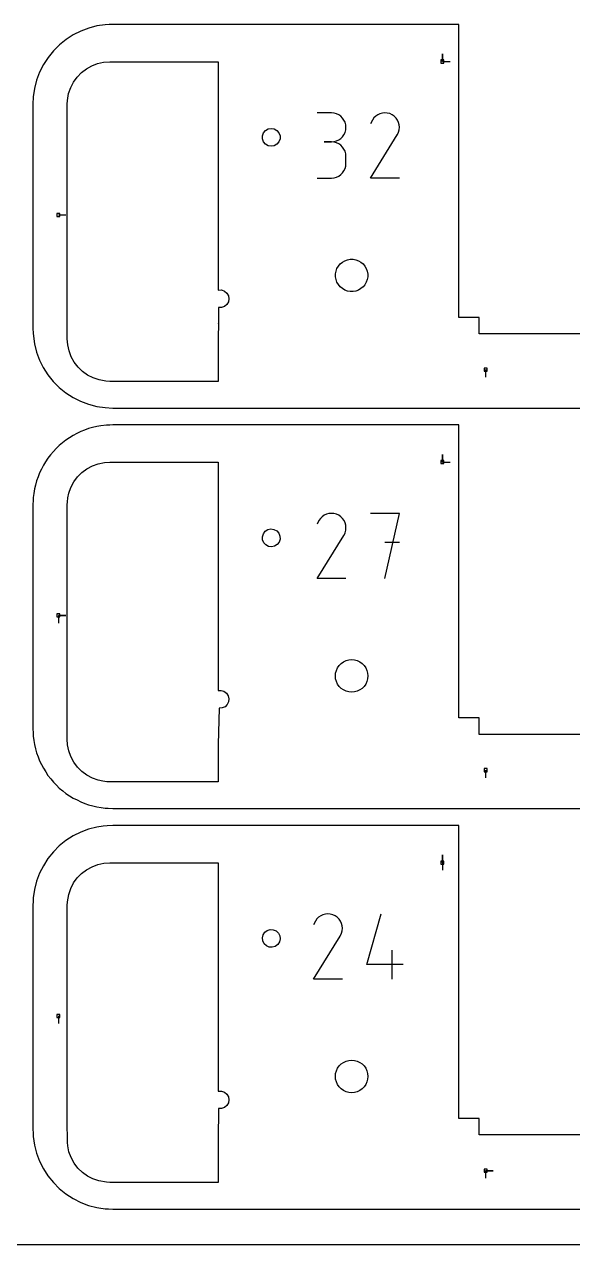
# Model space of a CAD drawing. Extents: x 0 to 570, y 0 to 470.
# Drawn here: x 178.3 to 281.2, y 0 to 229 of the extents above; entities that cross this region are included whole.
import ezdxf

# ---------------------------------------------------------------- set-up
doc = ezdxf.new("R2010")
doc.units = 0

msp = doc.modelspace()

# ---------------------------------------------------------------- linework, layer by layer
at = {"layer": 'annotation', "color": 1}
for p, q in [((256.746881, 222.055631), (256.746881, 223.484381)), ((256.746881, 222.055631), (256.746881, 223.484381)), ((256.746881, 223.484381), (256.746881, 222.055631)), ((256.746881, 222.055631), (258.175631, 222.055631)), ((235.917865, 212.406494), (233.199555, 212.406494)), ((236.40676, 212.362612), (235.917865, 212.406494)), ((236.866793, 212.23615), (236.40676, 212.362612)), ((237.290313, 212.034886), (236.866793, 212.23615)), ((237.669668, 211.766599), (237.290313, 212.034886)), ((237.997207, 211.439065), (237.669668, 211.766599)), ((238.265279, 211.060062), (237.997207, 211.439065)), ((238.466232, 210.637369), (238.265279, 211.060062)), ((243.592201, 211.059522), (243.235236, 210.374763)), ((243.875482, 211.461219), (243.592201, 211.059522)), ((244.215355, 211.796542), (243.875482, 211.461219)), ((244.601484, 212.062807), (244.215355, 211.796542)), ((245.023533, 212.257328), (244.601484, 212.062807)), ((245.471164, 212.37742), (245.023533, 212.257328)), ((245.934041, 212.420397), (245.471164, 212.37742)), ((246.401828, 212.383576), (245.934041, 212.420397)), ((246.864187, 212.264269), (246.401828, 212.383576)), ((247.310782, 212.059793), (246.864187, 212.264269)), ((247.710213, 211.776158), (247.310782, 212.059793)), ((247.310782, 212.059793), (247.310782, 212.059793)), ((248.044181, 211.435798), (247.710213, 211.776158)), ((248.309716, 211.049144), (248.044181, 211.435798)), ((248.503848, 210.626628), (248.309716, 211.049144)), ((238.265279, 208.31858), (238.466232, 208.74261)), ((238.592414, 210.178763), (238.466232, 210.637369)), ((238.466232, 208.74261), (238.592414, 209.202996)), ((238.636176, 209.692022), (238.592414, 210.178763)), ((238.592414, 209.202996), (238.636176, 209.692022)), ((238.636176, 209.692022), (238.636176, 209.692022)), ((248.299537, 208.341212), (248.506961, 208.786569)), ((248.623609, 210.178681), (248.503848, 210.626628)), ((248.506961, 208.786569), (248.628135, 209.24822)), ((248.666027, 209.715735), (248.623609, 210.178681)), ((248.628135, 209.24822), (248.666027, 209.715735)), ((235.917865, 206.969874), (234.556791, 206.969874)), ((234.556791, 206.969874), (235.917865, 206.969874)), ((235.917865, 206.969874), (236.40676, 207.013767)), ((236.40676, 206.925991), (235.917865, 206.969874)), ((235.917865, 206.969874), (235.917865, 206.969874)), ((236.40676, 207.013767), (236.866793, 207.140302)), ((236.866793, 206.799529), (236.40676, 206.925991)), ((236.866793, 207.140302), (237.290313, 207.341766)), ((237.290313, 206.598266), (236.866793, 206.799529)), ((237.290313, 207.341766), (237.669668, 207.610443)), ((237.669668, 206.329978), (237.290313, 206.598266)), ((237.669668, 207.610443), (237.997207, 207.938619)), ((237.997207, 206.002444), (237.669668, 206.329978)), ((237.997207, 207.938619), (238.265279, 208.31858)), ((243.227559, 200.179372), (248.251174, 208.266748)), ((248.251174, 208.266748), (248.25718, 208.27418)), ((248.251174, 208.266748), (248.251174, 208.266748)), ((248.25718, 208.27418), (248.262939, 208.281674)), ((248.262939, 208.281674), (248.268489, 208.289295)), ((248.268489, 208.289295), (248.273869, 208.297105)), ((248.273869, 208.297105), (248.279117, 208.305168)), ((248.279117, 208.305168), (248.284269, 208.313547)), ((248.284269, 208.313547), (248.289365, 208.322306)), ((248.289365, 208.322306), (248.294442, 208.331506)), ((248.294442, 208.331506), (248.299537, 208.341212)), ((248.299537, 208.341212), (248.299537, 208.341212)), ((238.265279, 205.623442), (237.997207, 206.002444)), ((238.466232, 205.200749), (238.265279, 205.623442)), ((238.592414, 204.742143), (238.466232, 205.200749)), ((238.636176, 204.255402), (238.592414, 204.742143)), ((238.636176, 202.894327), (238.636176, 204.255402)), ((238.636176, 204.255402), (238.636176, 204.255402)), ((238.265279, 201.525946), (238.466232, 201.948671)), ((238.466232, 201.948671), (238.592414, 202.407384)), ((238.592414, 202.407384), (238.636176, 202.894327)), ((233.199555, 200.179856), (235.917865, 200.179856)), ((235.917865, 200.179856), (236.40676, 200.223713)), ((235.917865, 200.179856), (235.917865, 200.179856)), ((236.40676, 200.223713), (236.866793, 200.350111)), ((236.866793, 200.350111), (237.290313, 200.551293)), ((237.290313, 200.551293), (237.669668, 200.819498)), ((237.669668, 200.819498), (237.997207, 201.146969)), ((237.997207, 201.146969), (238.265279, 201.525946)), ((248.664179, 200.179372), (243.227559, 200.179372)), ((184.630637, 193.25563), (186.059387, 193.25563)), ((214.627234, 172.860722), (214.627233, 172.821158)), ((264.842506, 164.217505), (264.842506, 162.788755)), ((256.746881, 146.880629), (256.746881, 148.309379)), ((256.746881, 146.880629), (256.746881, 148.309379)), ((256.746881, 148.309379), (256.746881, 146.880629)), ((256.746881, 146.880629), (258.175631, 146.880629)), ((233.561667, 135.88452), (233.204701, 135.199761)), ((233.844948, 136.286217), (233.561667, 135.88452)), ((234.184821, 136.62154), (233.844948, 136.286217)), ((234.57095, 136.887804), (234.184821, 136.62154)), ((234.992999, 137.082326), (234.57095, 136.887804)), ((235.44063, 137.202418), (234.992999, 137.082326)), ((235.903507, 137.245395), (235.44063, 137.202418)), ((236.371294, 137.208574), (235.903507, 137.245395)), ((236.833653, 137.089267), (236.371294, 137.208574)), ((237.280248, 136.884791), (236.833653, 137.089267)), ((237.679679, 136.601156), (237.280248, 136.884791)), ((237.280248, 136.884791), (237.280248, 136.884791)), ((238.013647, 136.260796), (237.679679, 136.601156)), ((238.279182, 135.874142), (238.013647, 136.260796)), ((238.473314, 135.451626), (238.279182, 135.874142)), ((238.593075, 135.003679), (238.473314, 135.451626)), ((248.668174, 137.245694), (243.224645, 137.245694)), ((245.946793, 125.00447), (248.668174, 137.245694)), ((233.197025, 125.00437), (238.22064, 133.091746)), ((238.22064, 133.091746), (238.226646, 133.099177)), ((238.22064, 133.091746), (238.22064, 133.091746)), ((238.226646, 133.099177), (238.232405, 133.106672)), ((238.232405, 133.106672), (238.237955, 133.114293)), ((238.237955, 133.114293), (238.243335, 133.122103)), ((238.243335, 133.122103), (238.248583, 133.130166)), ((238.248583, 133.130166), (238.253735, 133.138545)), ((238.253735, 133.138545), (238.258831, 133.147304)), ((238.258831, 133.147304), (238.263908, 133.156504)), ((238.263908, 133.156504), (238.269003, 133.16621)), ((238.269003, 133.16621), (238.476427, 133.611566)), ((238.269003, 133.16621), (238.269003, 133.16621)), ((238.476427, 133.611566), (238.597601, 134.073218)), ((238.635493, 134.540733), (238.593075, 135.003679)), ((238.597601, 134.073218), (238.635493, 134.540733)), ((248.668174, 131.794488), (245.946793, 131.794488)), ((238.633645, 125.00437), (233.197025, 125.00437)), ((184.630637, 118.080628), (186.059387, 118.080628)), ((184.630637, 118.080628), (186.059387, 118.080628)), ((186.059387, 118.080628), (184.630637, 118.080628)), ((184.630637, 118.080628), (184.630637, 116.651878)), ((264.842506, 89.042502), (264.842506, 87.613752)), ((256.746881, 71.705627), (256.746881, 73.134377)), ((256.746881, 71.705627), (256.746881, 73.134377)), ((256.746881, 73.134377), (256.746881, 71.705627)), ((256.746881, 71.705627), (256.746881, 70.276877)), ((234.3163, 61.907323), (233.894251, 61.712802)), ((234.763931, 62.027415), (234.3163, 61.907323)), ((235.226808, 62.070393), (234.763931, 62.027415)), ((235.694595, 62.033571), (235.226808, 62.070393)), ((236.156954, 61.914265), (235.694595, 62.033571)), ((236.603549, 61.709788), (236.156954, 61.914265)), ((242.548329, 52.550848), (245.262801, 62.070692)), ((232.884968, 60.709518), (232.528002, 60.024759)), ((233.168249, 61.111214), (232.884968, 60.709518)), ((233.508122, 61.446537), (233.168249, 61.111214)), ((233.894251, 61.712802), (233.508122, 61.446537)), ((237.00298, 61.426154), (236.603549, 61.709788)), ((236.603549, 61.709788), (236.603549, 61.709788)), ((237.336948, 61.085794), (237.00298, 61.426154)), ((237.602483, 60.69914), (237.336948, 61.085794)), ((237.796615, 60.276624), (237.602483, 60.69914)), ((237.916376, 59.828677), (237.796615, 60.276624)), ((237.958794, 59.36573), (237.916376, 59.828677)), ((232.520326, 49.829368), (237.543941, 57.916744)), ((237.543941, 57.916744), (237.549947, 57.924175)), ((237.543941, 57.916744), (237.543941, 57.916744)), ((237.549947, 57.924175), (237.555706, 57.93167)), ((237.555706, 57.93167), (237.561256, 57.939291)), ((237.561256, 57.939291), (237.566636, 57.947101)), ((237.566636, 57.947101), (237.571884, 57.955164)), ((237.571884, 57.955164), (237.577036, 57.963543)), ((237.577036, 57.963543), (237.582132, 57.972301)), ((237.582132, 57.972301), (237.587209, 57.981502)), ((237.587209, 57.981502), (237.592304, 57.991208)), ((237.592304, 57.991208), (237.799728, 58.436564)), ((237.592304, 57.991208), (237.592304, 57.991208)), ((237.799728, 58.436564), (237.920902, 58.898216)), ((237.920902, 58.898216), (237.958794, 59.36573)), ((247.307867, 49.829467), (247.307867, 55.266088)), ((249.345256, 52.550848), (242.548329, 52.550848)), ((237.956946, 49.829368), (232.520326, 49.829368)), ((184.630637, 42.905626), (184.630637, 41.476876)), ((214.6273, 31.863864), (214.6273, 31.82429)), ((264.842506, 13.8675), (264.842505, 12.43875)), ((264.842506, 13.8675), (266.271256, 13.8675)), ((264.842506, 13.8675), (266.271256, 13.8675)), ((266.271256, 13.8675), (264.842506, 13.8675))]:
    msp.add_line(p, q, dxfattribs=at)
at = {"layer": 'boundary', "color": 5}
for p, q in [((187.417006, 227.049476), (186.073854, 226.186363)), ((188.84429, 227.76493), (187.417006, 227.049476)), ((190.339526, 228.324624), (188.84429, 227.76493)), ((191.885789, 228.722206), (190.339526, 228.324624)), ((193.452252, 228.952686), (191.885789, 228.722206)), ((194.201839, 228.996563), (193.452252, 228.952686)), ((194.842509, 229.017506), (194.201839, 228.996563)), ((221.620695, 229.017506), (194.842509, 229.017506)), ((259.842506, 229.017506), (221.620695, 229.017506)), ((259.842506, 191.930312), (259.842506, 229.017506)), ((184.820284, 225.176577), (183.708394, 224.067528)), ((186.073854, 226.186363), (184.820284, 225.176577)), ((182.695721, 222.816678), (181.829151, 221.475582)), ((183.708394, 224.067528), (182.695721, 222.816678)), ((181.110126, 220.050092), (180.5467, 218.556257)), ((181.829151, 221.475582), (181.110126, 220.050092)), ((180.5467, 218.556257), (180.145248, 217.010989)), ((179.910321, 215.43181), (179.842504, 214.017506)), ((180.145248, 217.010989), (179.910321, 215.43181)), ((179.842504, 214.017506), (179.842504, 198.329271)), ((179.842504, 198.329271), (179.842504, 172.017506)), ((259.842507, 174.017506), (259.842506, 191.930312)), ((179.842504, 172.017506), (179.89112, 170.97482)), ((262.619791, 174.017506), (259.842507, 174.017506)), ((263.654086, 174.017505), (262.619791, 174.017506)), ((263.654085, 170.933505), (263.654086, 171.770367)), ((263.654086, 171.770367), (263.654086, 174.017505)), ((179.89112, 170.97482), (180.137807, 169.060791)), ((279.234408, 170.933505), (263.654085, 170.933505)), ((330.465584, 170.933505), (279.234408, 170.933505)), ((180.137807, 169.060791), (180.535393, 167.514526)), ((180.535393, 167.514526), (181.09508, 166.019281)), ((181.09508, 166.019281), (181.810538, 164.592004)), ((181.810538, 164.592004), (182.673647, 163.248855)), ((182.673647, 163.248855), (183.683434, 161.995281)), ((183.683434, 161.995281), (184.792488, 160.883392)), ((184.792488, 160.883392), (186.04333, 159.870722)), ((186.04333, 159.870722), (187.384435, 159.004148)), ((187.384435, 159.004148), (188.809924, 158.285126)), ((188.809924, 158.285126), (190.303756, 157.721698)), ((190.303756, 157.721698), (191.84902, 157.320246)), ((191.84902, 157.320246), (193.428196, 157.085321)), ((193.428196, 157.085321), (194.842509, 157.017504)), ((194.842509, 157.017504), (207.916038, 157.017504)), ((207.916038, 157.017504), (231.10172, 157.017504)), ((231.10172, 157.017504), (318.639513, 157.017504)), ((191.867206, 153.544464), (191.066993, 153.337642)), ((192.629117, 153.656835), (191.867206, 153.544464)), ((193.67119, 153.787892), (192.629117, 153.656835)), ((194.302732, 153.824859), (193.67119, 153.787892)), ((194.842509, 153.842504), (194.302732, 153.824859)), ((229.589391, 153.842504), (194.842509, 153.842504)), ((259.842506, 153.842504), (229.589391, 153.842504)), ((259.842506, 124.487455), (259.842506, 153.842504)), ((186.705459, 151.418349), (186.058065, 151.001187)), ((187.400225, 151.866035), (186.705459, 151.418349)), ((188.088292, 152.21202), (187.400225, 151.866035)), ((188.826706, 152.583321), (188.088292, 152.21202)), ((189.547647, 152.85421), (188.826706, 152.583321)), ((190.32134, 153.144921), (189.547647, 152.85421)), ((191.066993, 153.337642), (190.32134, 153.144921)), ((183.695333, 148.879465), (183.171727, 148.231099)), ((184.230849, 149.414978), (183.695333, 148.879465)), ((184.805549, 149.989675), (184.230849, 149.414978)), ((185.409703, 150.477581), (184.805549, 149.989675)), ((186.058065, 151.001187), (185.409703, 150.477581)), ((182.236137, 146.93218), (181.818976, 146.28479)), ((182.683822, 147.626941), (182.236137, 146.93218)), ((183.171727, 148.231099), (182.683822, 147.626941)), ((181.101687, 144.858308), (180.81098, 144.084614)), ((181.447673, 145.546376), (181.101687, 144.858308)), ((181.818976, 146.28479), (181.447673, 145.546376)), ((180.33327, 142.563456), (180.140548, 141.817801)), ((180.540094, 143.363671), (180.33327, 142.563456)), ((180.81098, 144.084614), (180.540094, 143.363671)), ((179.883464, 139.720987), (179.842504, 138.842504)), ((179.90758, 140.238225), (179.883464, 139.720987)), ((180.019953, 141.000138), (179.90758, 140.238225)), ((180.140548, 141.817801), (180.019953, 141.000138)), ((179.842504, 138.842504), (179.842504, 125.624857)), ((179.842504, 125.624857), (179.842504, 96.842504)), ((259.842507, 98.842503), (259.842506, 124.487455)), ((262.040767, 98.842503), (259.842507, 98.842503)), ((263.654086, 98.842503), (262.040767, 98.842503)), ((263.654086, 97.063861), (263.654086, 98.842503)), ((179.842504, 96.842504), (179.883464, 95.96402)), ((263.654085, 95.758503), (263.654086, 97.063861)), ((179.883464, 95.96402), (179.90758, 95.446782)), ((179.90758, 95.446782), (180.028175, 94.629119)), ((180.028175, 94.629119), (180.140548, 93.867206)), ((287.956657, 95.758503), (263.654085, 95.758503)), ((180.140548, 93.867206), (180.347371, 93.066992)), ((180.347371, 93.066992), (180.540094, 92.321338)), ((180.540094, 92.321338), (180.830801, 91.547641)), ((180.830801, 91.547641), (181.101687, 90.826695)), ((181.101687, 90.826695), (181.47299, 90.088284)), ((181.47299, 90.088284), (181.818976, 89.40022)), ((181.818976, 89.40022), (182.266661, 88.705456)), ((182.266661, 88.705456), (182.683822, 88.058063)), ((182.683822, 88.058063), (183.207428, 87.4097)), ((183.207428, 87.4097), (183.695333, 86.805544)), ((183.695333, 86.805544), (184.270033, 86.230844)), ((184.270033, 86.230844), (184.805549, 85.695329)), ((184.805549, 85.695329), (185.45391, 85.171724)), ((185.45391, 85.171724), (186.058065, 84.68382)), ((186.058065, 84.68382), (186.75283, 84.236133)), ((186.75283, 84.236133), (187.400225, 83.818971)), ((187.400225, 83.818971), (188.138639, 83.44767)), ((188.138639, 83.44767), (188.826706, 83.101686)), ((188.826706, 83.101686), (189.600399, 82.810976)), ((189.600399, 82.810976), (190.32134, 82.540089)), ((190.32134, 82.540089), (191.121553, 82.333265)), ((191.121553, 82.333265), (191.867206, 82.140543)), ((191.867206, 82.140543), (192.684868, 82.01995)), ((192.684868, 82.01995), (193.446779, 81.907578)), ((193.446779, 81.907578), (193.96402, 81.883462)), ((193.96402, 81.883462), (194.842509, 81.842502)), ((194.842509, 81.842502), (205.857215, 81.842502)), ((205.857215, 81.842502), (225.391608, 81.842502)), ((225.391608, 81.842502), (321.191166, 81.842502)), ((190.32134, 77.969919), (188.826706, 77.408319)), ((191.867206, 78.369461), (190.32134, 77.969919)), ((193.075114, 78.547611), (191.867206, 78.369461)), ((193.802553, 78.619014), (193.075114, 78.547611)), ((194.842509, 78.667502), (193.802553, 78.619014)), ((234.370609, 78.667502), (194.842509, 78.667502)), ((259.842506, 78.667502), (234.370609, 78.667502)), ((259.842506, 53.951739), (259.842506, 78.667502)), ((186.058064, 75.826184), (184.805549, 74.814673)), ((187.400224, 76.691033), (186.058064, 75.826184)), ((188.826706, 77.408319), (187.400224, 76.691033)), ((183.695333, 73.704463), (182.683821, 72.451939)), ((184.805549, 74.814673), (183.695333, 73.704463)), ((181.818976, 71.109788), (181.101687, 69.683306)), ((182.683821, 72.451939), (181.818976, 71.109788)), ((181.101687, 69.683306), (180.540093, 68.188669)), ((180.140548, 66.642799), (179.90758, 65.063223)), ((180.540093, 68.188669), (180.140548, 66.642799)), ((179.87887, 64.447463), (179.842504, 63.667502)), ((179.90758, 65.063223), (179.87887, 64.447463)), ((179.842504, 63.667502), (179.842504, 51.932208)), ((259.842506, 23.667501), (259.842506, 53.951739)), ((179.842504, 51.932208), (179.842504, 21.667502)), ((261.693353, 23.667501), (259.842506, 23.667501)), ((263.654085, 23.667501), (261.693353, 23.667501)), ((263.654085, 22.169956), (263.654085, 23.667501)), ((179.842504, 21.667502), (179.87887, 20.88754)), ((179.87887, 20.88754), (179.90758, 20.27178)), ((263.654085, 20.5835), (263.654085, 22.169956)), ((179.90758, 20.27178), (180.140548, 18.692204)), ((180.140548, 18.692204), (180.540093, 17.146336)), ((293.190006, 20.583501), (263.654085, 20.5835)), ((180.540093, 17.146336), (181.101687, 15.651693)), ((181.101687, 15.651693), (181.818976, 14.225218)), ((181.818976, 14.225218), (182.683821, 12.883061)), ((182.683821, 12.883061), (183.695333, 11.630542)), ((183.695333, 11.630542), (184.805549, 10.520326)), ((184.805549, 10.520326), (186.058064, 9.508818)), ((186.058064, 9.508818), (187.400224, 8.643969)), ((187.400224, 8.643969), (188.826706, 7.926683)), ((188.826706, 7.926683), (190.32134, 7.365086)), ((190.32134, 7.365086), (191.867206, 6.965541)), ((191.867206, 6.965541), (192.23887, 6.910726)), ((192.23887, 6.910726), (193.446779, 6.732576)), ((193.446779, 6.732576), (194.062542, 6.703866)), ((194.062542, 6.703866), (194.842509, 6.6675)), ((194.842509, 6.6675), (204.62192, 6.6675)), ((204.62192, 6.6675), (221.965541, 6.6675)), ((221.965541, 6.6675), (322.722157, 6.6675))]:
    msp.add_line(p, q, dxfattribs=at)
at = {"layer": 'frame', "color": 5}
msp.add_line((0, 0), (570, 0), dxfattribs=at)
at = {"layer": 'hole', "color": 5}
for p, q in [((257.032631, 222.341381), (256.461131, 222.341381)), ((256.461131, 222.341381), (256.461131, 221.769881)), ((257.032631, 221.769881), (257.032631, 222.341381)), ((188.158549, 219.13299), (188.968789, 219.972314)), ((188.968789, 219.972314), (189.892602, 220.684725)), ((189.892602, 220.684725), (190.910299, 221.255035)), ((190.910299, 221.255035), (192.000187, 221.671087)), ((192.000187, 221.671087), (193.139038, 221.924016)), ((193.139038, 221.924016), (194.297502, 222.017507)), ((194.297502, 222.017507), (207.021487, 222.017507)), ((207.021487, 222.017507), (214.627169, 222.017507)), ((214.627169, 222.017507), (214.627169, 195.190097)), ((256.461131, 221.769881), (257.032631, 221.769881)), ((186.945069, 217.147468), (187.479145, 218.184637)), ((187.479145, 218.184637), (188.158549, 219.13299)), ((186.344504, 214.75171), (186.567694, 216.043591)), ((186.567694, 216.043591), (186.945069, 217.147468)), ((186.297512, 214.017506), (186.344504, 214.75171)), ((186.297512, 210.058798), (186.297512, 214.017506)), ((186.297512, 203.580912), (186.297512, 210.058798)), ((222.955404, 208.104804), (223.154665, 208.652259)), ((223.154665, 208.652259), (223.529145, 209.098548)), ((223.529145, 209.098548), (224.033681, 209.389844)), ((224.033681, 209.389844), (224.60742, 209.491009)), ((224.60742, 209.491009), (225.181158, 209.389844)), ((225.181158, 209.389844), (225.685697, 209.098548)), ((225.685697, 209.098548), (226.060177, 208.652259)), ((226.060177, 208.652259), (226.259435, 208.104804)), ((222.955404, 207.522213), (222.955404, 208.104804)), ((223.154665, 206.974758), (222.955404, 207.522213)), ((223.529145, 206.528469), (223.154665, 206.974758)), ((224.033681, 206.237173), (223.529145, 206.528469)), ((224.607419, 206.136009), (224.033681, 206.237173)), ((225.181158, 206.237173), (224.607419, 206.136009)), ((225.685697, 206.528469), (225.181158, 206.237173)), ((226.060177, 206.974758), (225.685697, 206.528469)), ((226.259435, 207.522213), (226.060177, 206.974758)), ((226.259435, 208.104804), (226.259435, 207.522213)), ((186.297512, 175.415743), (186.297512, 203.580912)), ((214.627169, 195.190097), (214.627169, 179.15418)), ((184.916387, 193.54138), (184.344887, 193.54138)), ((184.344887, 193.54138), (184.344887, 192.96988)), ((184.344887, 192.96988), (184.916387, 192.96988)), ((184.916387, 192.96988), (184.916387, 193.54138)), ((236.95143, 183.20141), (237.217212, 183.659521)), ((237.217212, 183.659521), (237.558506, 184.06452)), ((237.558506, 184.06452), (237.964941, 184.404101)), ((237.964941, 184.404101), (238.424171, 184.667946)), ((238.424171, 184.667946), (238.922241, 184.848038)), ((238.922241, 184.848038), (239.444015, 184.938907)), ((239.444015, 184.938907), (239.973642, 184.937789)), ((239.973642, 184.937789), (240.495029, 184.844718)), ((240.495029, 184.844718), (240.992333, 184.662524)), ((240.992333, 184.662524), (241.450445, 184.396743)), ((241.450445, 184.396743), (241.855444, 184.055448)), ((241.855444, 184.055448), (242.195024, 183.649012)), ((242.195024, 183.649012), (242.45887, 183.189783)), ((236.675048, 181.653092), (236.676166, 182.182719)), ((236.765915, 181.131317), (236.675048, 181.653092)), ((236.676166, 182.182719), (236.769235, 182.704106)), ((236.946008, 180.633249), (236.765915, 181.131317)), ((236.769235, 182.704106), (236.95143, 183.20141)), ((242.635641, 181.118925), (242.453448, 180.621621)), ((242.45887, 183.189783), (242.638962, 182.691714)), ((242.728711, 181.640312), (242.635641, 181.118925)), ((242.638962, 182.691714), (242.729829, 182.169939)), ((242.729829, 182.169939), (242.728711, 181.640312)), ((214.627169, 179.15418), (215.286304, 179.169521)), ((215.286304, 179.169521), (215.833757, 178.970263)), ((215.833757, 178.970263), (216.280048, 178.595782)), ((237.209854, 180.174018), (236.946008, 180.633249)), ((237.549435, 179.767582), (237.209854, 180.174018)), ((237.954432, 179.426288), (237.549435, 179.767582)), ((238.412544, 179.160506), (237.954432, 179.426288)), ((238.909849, 178.978314), (238.412544, 179.160506)), ((239.431235, 178.885243), (238.909849, 178.978314)), ((239.960862, 178.884125), (239.431235, 178.885243)), ((240.482637, 178.974993), (239.960862, 178.884125)), ((240.980706, 179.155084), (240.482637, 178.974993)), ((241.439936, 179.418929), (240.980706, 179.155084)), ((241.846372, 179.758511), (241.439936, 179.418929)), ((242.187666, 180.163509), (241.846372, 179.758511)), ((242.453448, 180.621621), (242.187666, 180.163509)), ((216.280048, 176.439228), (215.833757, 176.064748)), ((216.280048, 178.595782), (216.571343, 178.091244)), ((216.571343, 176.943767), (216.280048, 176.439228)), ((216.571343, 178.091244), (216.672508, 177.517505)), ((216.672508, 177.517505), (216.571343, 176.943767)), ((186.297512, 170.017504), (186.297512, 175.415743)), ((214.703712, 175.865491), (214.627169, 167.204017)), ((215.286304, 175.865491), (214.703712, 175.865491)), ((215.833757, 176.064748), (215.286304, 175.865491)), ((186.390989, 168.859039), (186.297512, 170.017504)), ((186.643924, 167.720187), (186.390989, 168.859039)), ((187.059977, 166.630295), (186.643924, 167.720187)), ((214.627169, 167.204017), (214.627169, 162.017505)), ((187.630285, 165.612601), (187.059977, 166.630295)), ((188.342699, 164.688788), (187.630285, 165.612601)), ((189.182023, 163.878546), (188.342699, 164.688788)), ((190.130376, 163.199147), (189.182023, 163.878546)), ((191.167545, 162.66507), (190.130376, 163.199147)), ((192.271422, 162.287694), (191.167545, 162.66507)), ((265.128256, 164.503255), (264.556756, 164.503255)), ((264.556756, 164.503255), (264.556756, 163.931755)), ((264.556756, 163.931755), (265.128256, 163.931755)), ((265.128256, 163.931755), (265.128256, 164.503255)), ((193.563301, 162.064506), (192.271422, 162.287694)), ((194.297502, 162.017505), (193.563301, 162.064506)), ((207.021487, 162.017505), (194.297502, 162.017505)), ((214.627169, 162.017505), (207.021487, 162.017505)), ((192.133015, 146.544125), (193.277446, 146.777202)), ((193.277446, 146.777202), (194.297502, 146.842505)), ((194.297502, 146.842505), (204.369792, 146.842505)), ((204.369792, 146.842505), (214.627169, 146.842505)), ((214.627169, 146.842505), (214.627169, 125.605962)), ((257.032631, 147.166379), (256.461131, 147.166379)), ((256.461131, 147.166379), (256.461131, 146.594879)), ((256.461131, 146.594879), (257.032631, 146.594879)), ((257.032631, 146.594879), (257.032631, 147.166379)), ((188.242821, 144.071344), (189.068667, 144.89719)), ((189.068667, 144.89719), (190.005958, 145.593995)), ((190.005958, 145.593995), (191.034717, 146.146902)), ((191.034717, 146.146902), (192.133015, 146.544125)), ((186.595883, 141.006996), (186.993109, 142.105294)), ((186.993109, 142.105294), (187.546013, 143.134052)), ((187.546013, 143.134052), (188.242821, 144.071344)), ((186.334711, 139.423699), (186.427844, 140.18193)), ((186.427844, 140.18193), (186.595883, 141.006996)), ((186.297512, 138.842504), (186.334711, 139.423699)), ((186.297512, 135.708796), (186.297512, 138.842504)), ((186.297512, 130.58091), (186.297512, 135.708796)), ((222.949495, 132.862272), (223.126016, 133.41582)), ((222.972948, 132.281733), (222.949495, 132.862272)), ((223.126016, 133.41582), (223.481212, 133.875613)), ((223.481212, 133.875613), (223.972245, 134.186193)), ((223.972245, 134.186193), (224.53989, 134.310099)), ((224.53989, 134.310099), (225.11568, 134.232386)), ((225.11568, 134.232386), (225.630169, 133.962426)), ((225.630169, 133.962426), (226.021296, 133.532785)), ((226.021296, 133.532785), (226.241891, 132.995279)), ((226.241891, 132.995279), (226.265343, 132.414741)), ((186.297512, 99.115741), (186.297512, 130.58091)), ((223.193546, 131.744228), (222.972948, 132.281733)), ((223.584673, 131.314586), (223.193546, 131.744228)), ((224.099158, 131.044627), (223.584673, 131.314586)), ((224.674949, 130.966915), (224.099158, 131.044627)), ((225.242595, 131.090819), (224.674949, 130.966915)), ((225.733629, 131.401399), (225.242595, 131.090819)), ((226.088826, 131.861192), (225.733629, 131.401399)), ((226.265343, 132.414741), (226.088826, 131.861192)), ((214.627169, 125.605962), (214.627169, 103.979178)), ((184.916387, 118.366378), (184.344887, 118.366378)), ((184.344887, 118.366378), (184.344887, 117.794878)), ((184.344887, 117.794878), (184.916387, 117.794878)), ((184.916387, 117.794878), (184.916387, 118.366378)), ((236.698775, 107.26614), (236.836376, 107.779675)), ((236.836376, 107.779675), (237.061062, 108.261513)), ((237.061062, 108.261513), (237.366004, 108.697015)), ((237.366004, 108.697015), (237.741938, 109.072949)), ((237.741938, 109.072949), (238.177437, 109.377891)), ((238.177437, 109.377891), (238.659278, 109.602575)), ((238.659278, 109.602575), (239.172812, 109.740177)), ((239.172812, 109.740177), (239.702437, 109.786514)), ((239.702437, 109.786514), (240.232067, 109.740177)), ((240.232067, 109.740177), (240.7456, 109.602575)), ((240.7456, 109.602575), (241.22744, 109.377891)), ((241.22744, 109.377891), (241.662942, 109.072949)), ((241.662942, 109.072949), (242.038874, 108.697015)), ((242.038874, 108.697015), (242.343816, 108.261513)), ((242.343816, 108.261513), (242.568502, 107.779675)), ((242.568502, 107.779675), (242.706101, 107.26614)), ((236.652439, 106.736514), (236.698775, 107.26614)), ((236.698775, 106.206886), (236.652439, 106.736514)), ((236.836376, 105.693352), (236.698775, 106.206886)), ((237.061062, 105.211513), (236.836376, 105.693352)), ((242.568502, 105.693352), (242.343816, 105.211513)), ((242.706101, 106.206886), (242.568502, 105.693352)), ((242.706101, 107.26614), (242.752439, 106.736513)), ((242.752439, 106.736513), (242.706101, 106.206886)), ((214.627169, 103.979178), (215.175183, 104.00424)), ((215.175183, 104.00424), (215.732665, 103.842401)), ((215.732665, 103.842401), (216.201173, 103.499654)), ((216.201173, 103.499654), (216.5242, 103.017335)), ((237.366004, 104.77601), (237.061062, 105.211513)), ((237.741938, 104.400078), (237.366004, 104.77601)), ((238.177437, 104.095135), (237.741938, 104.400078)), ((238.659278, 103.870452), (238.177437, 104.095135)), ((239.172813, 103.732851), (238.659278, 103.870452)), ((239.702437, 103.686513), (239.172813, 103.732851)), ((240.232067, 103.732851), (239.702437, 103.686513)), ((240.7456, 103.870452), (240.232067, 103.732851)), ((241.22744, 104.095135), (240.7456, 103.870452)), ((241.662942, 104.400078), (241.22744, 104.095135)), ((242.038874, 104.77601), (241.662942, 104.400078)), ((242.343816, 105.211513), (242.038874, 104.77601)), ((215.925128, 100.953724), (215.394047, 100.719359)), ((216.344025, 101.355598), (215.925128, 100.953724)), ((216.600211, 101.876508), (216.344025, 101.355598)), ((216.5242, 103.017335), (216.662785, 102.453623)), ((216.662785, 102.453623), (216.600211, 101.876508)), ((186.297512, 94.842502), (186.297512, 99.115741)), ((214.814832, 100.680767), (214.627169, 93.837274)), ((215.394047, 100.719359), (214.814832, 100.680767)), ((186.3628, 93.822444), (186.297512, 94.842502)), ((186.595883, 92.678013), (186.3628, 93.822444)), ((186.993109, 91.579711), (186.595883, 92.678013)), ((214.627169, 93.837274), (214.627169, 86.842503)), ((187.546013, 90.550955), (186.993109, 91.579711)), ((188.242821, 89.613664), (187.546013, 90.550955)), ((189.068667, 88.787815), (188.242821, 89.613664)), ((265.128256, 89.328252), (264.556756, 89.328252)), ((264.556756, 89.328252), (264.556756, 88.756752)), ((265.128256, 88.756752), (265.128256, 89.328252)), ((190.005958, 88.091012), (189.068667, 88.787815)), ((191.034717, 87.538109), (190.005958, 88.091012)), ((192.133015, 87.14088), (191.034717, 87.538109)), ((192.958081, 86.972845), (192.133015, 87.14088)), ((264.556756, 88.756752), (265.128256, 88.756752)), ((193.71631, 86.879709), (192.958081, 86.972845)), ((194.297502, 86.842503), (193.71631, 86.879709)), ((204.369792, 86.842503), (194.297502, 86.842503)), ((214.627169, 86.842503), (204.369792, 86.842503)), ((190.951449, 70.927147), (192.044118, 71.336971)), ((192.044118, 71.336971), (193.184815, 71.583334)), ((193.184815, 71.583334), (194.297502, 71.667502)), ((194.297502, 71.667502), (202.778775, 71.667503)), ((202.778775, 71.667503), (214.627169, 71.667503)), ((214.627169, 71.667503), (214.627169, 53.78548)), ((257.032631, 71.991377), (256.461131, 71.991377)), ((256.461131, 71.991377), (256.461131, 71.419877)), ((256.461131, 71.419877), (257.032631, 71.419877)), ((257.032631, 71.419877), (257.032631, 71.991377)), ((187.50126, 67.875782), (188.186421, 68.820477)), ((188.186421, 68.820477), (189.001823, 69.655343)), ((189.001823, 69.655343), (189.930093, 70.362593)), ((189.930093, 70.362593), (190.951449, 70.927147)), ((186.577017, 65.739363), (186.960957, 66.841395)), ((186.960957, 66.841395), (187.50126, 67.875782)), ((186.297512, 63.667502), (186.339276, 64.320021)), ((186.339276, 64.320021), (186.577017, 65.739363)), ((186.297512, 61.028793), (186.297512, 63.667502)), ((186.297512, 56.710907), (186.297512, 61.028793)), ((222.938486, 57.561447), (223.072635, 58.126348)), ((223.005637, 56.984731), (222.938486, 57.561447)), ((223.072635, 58.126348), (223.391901, 58.6113)), ((223.391901, 58.6113), (223.857773, 58.957812)), ((223.857773, 58.957812), (224.414067, 59.124088)), ((224.414067, 59.124088), (224.99368, 59.090073)), ((224.99368, 59.090073), (225.526706, 58.859869)), ((225.526706, 58.859869), (225.94885, 58.461245)), ((225.94885, 58.461245), (226.209201, 57.942277)), ((226.27635, 57.365562), (226.142205, 56.80066)), ((226.209201, 57.942277), (226.27635, 57.365562)), ((186.297512, 23.265739), (186.297512, 56.710907)), ((223.265989, 56.465762), (223.005637, 56.984731)), ((223.688134, 56.067138), (223.265989, 56.465762)), ((224.221158, 55.836935), (223.688134, 56.067138)), ((224.800772, 55.80292), (224.221158, 55.836935)), ((225.357065, 55.969195), (224.800772, 55.80292)), ((225.822938, 56.315707), (225.357065, 55.969195)), ((226.142205, 56.80066), (225.822938, 56.315707)), ((214.627169, 53.78548), (214.627169, 28.804176)), ((184.916387, 43.191376), (184.344887, 43.191376)), ((184.344887, 43.191376), (184.344887, 42.619876)), ((184.344887, 42.619876), (184.916387, 42.619876)), ((184.916387, 42.619876), (184.916387, 43.191376)), ((238.177436, 34.202889), (238.659278, 34.427573)), ((238.659278, 34.427573), (239.172812, 34.565175)), ((239.172812, 34.565175), (239.702437, 34.611511)), ((239.702437, 34.611511), (240.232066, 34.565175)), ((240.232066, 34.565175), (240.7456, 34.427573)), ((240.7456, 34.427573), (241.227439, 34.202889)), ((236.652439, 31.561511), (236.698775, 32.091138)), ((236.698775, 32.091138), (236.836375, 32.604673)), ((236.836375, 32.604673), (237.061062, 33.086511)), ((237.061062, 33.086511), (237.366003, 33.522013)), ((237.366003, 33.522013), (237.741937, 33.897947)), ((237.741937, 33.897947), (238.177436, 34.202889)), ((241.227439, 34.202889), (241.662942, 33.897947)), ((241.662942, 33.897947), (242.038874, 33.522013)), ((242.038874, 33.522013), (242.343815, 33.086511)), ((242.343815, 33.086511), (242.568502, 32.604673)), ((242.568502, 32.604673), (242.706101, 32.091138)), ((242.706101, 32.091138), (242.752439, 31.561511)), ((236.698775, 31.031884), (236.652439, 31.561511)), ((236.836375, 30.51835), (236.698775, 31.031884)), ((237.061062, 30.036511), (236.836375, 30.51835)), ((237.366003, 29.601008), (237.061062, 30.036511)), ((242.343815, 30.036511), (242.038874, 29.601008)), ((242.568502, 30.51835), (242.343815, 30.036511)), ((242.706101, 31.031884), (242.568502, 30.51835)), ((242.752439, 31.561511), (242.706101, 31.031884)), ((214.627169, 28.804176), (215.286304, 28.819517)), ((215.286304, 28.819517), (215.833757, 28.620259)), ((215.833757, 28.620259), (216.280048, 28.245778)), ((216.280048, 28.245778), (216.571343, 27.741239)), ((216.571343, 27.741239), (216.672508, 27.167501)), ((237.741937, 29.225076), (237.366003, 29.601008)), ((238.177436, 28.920133), (237.741937, 29.225076)), ((238.659278, 28.695449), (238.177436, 28.920133)), ((239.172812, 28.557849), (238.659278, 28.695449)), ((239.702437, 28.511511), (239.172812, 28.557849)), ((240.232067, 28.557849), (239.702437, 28.511511)), ((240.7456, 28.695449), (240.232067, 28.557849)), ((241.22744, 28.920133), (240.7456, 28.695449)), ((241.662942, 29.225076), (241.22744, 28.920133)), ((242.038874, 29.601008), (241.662942, 29.225076)), ((214.703712, 25.515487), (214.627169, 19.747228)), ((215.286304, 25.515487), (214.703712, 25.515487)), ((215.833757, 25.714743), (215.286304, 25.515487)), ((216.280048, 26.089224), (215.833757, 25.714743)), ((216.571342, 26.593762), (216.280048, 26.089224)), ((216.672508, 27.167501), (216.571342, 26.593762)), ((186.328835, 19.178112), (186.297512, 23.265739)), ((186.381666, 18.554811), (186.328835, 19.178112)), ((186.628035, 17.414114), (186.381666, 18.554811)), ((214.627169, 19.747228), (214.627169, 11.667501)), ((187.037861, 16.321441), (186.628035, 17.414114)), ((187.602412, 15.300088), (187.037861, 16.321441)), ((188.309665, 14.371817), (187.602412, 15.300088)), ((189.144531, 13.556413), (188.309665, 14.371817)), ((265.128256, 14.15325), (264.556756, 14.15325)), ((264.556756, 14.15325), (264.556756, 13.58175)), ((265.128256, 13.58175), (265.128256, 14.15325)), ((190.089226, 12.871258), (189.144531, 13.556413)), ((191.123613, 12.330955), (190.089226, 12.871258)), ((192.225645, 11.947012), (191.123613, 12.330955)), ((193.644985, 11.709272), (192.225645, 11.947012)), ((194.297502, 11.667501), (193.644985, 11.709272)), ((202.778775, 11.667501), (194.297502, 11.667501)), ((214.627169, 11.667501), (202.778775, 11.667501)), ((264.556756, 13.58175), (265.128256, 13.58175))]:
    msp.add_line(p, q, dxfattribs=at)

doc.saveas('drawing.dxf')
